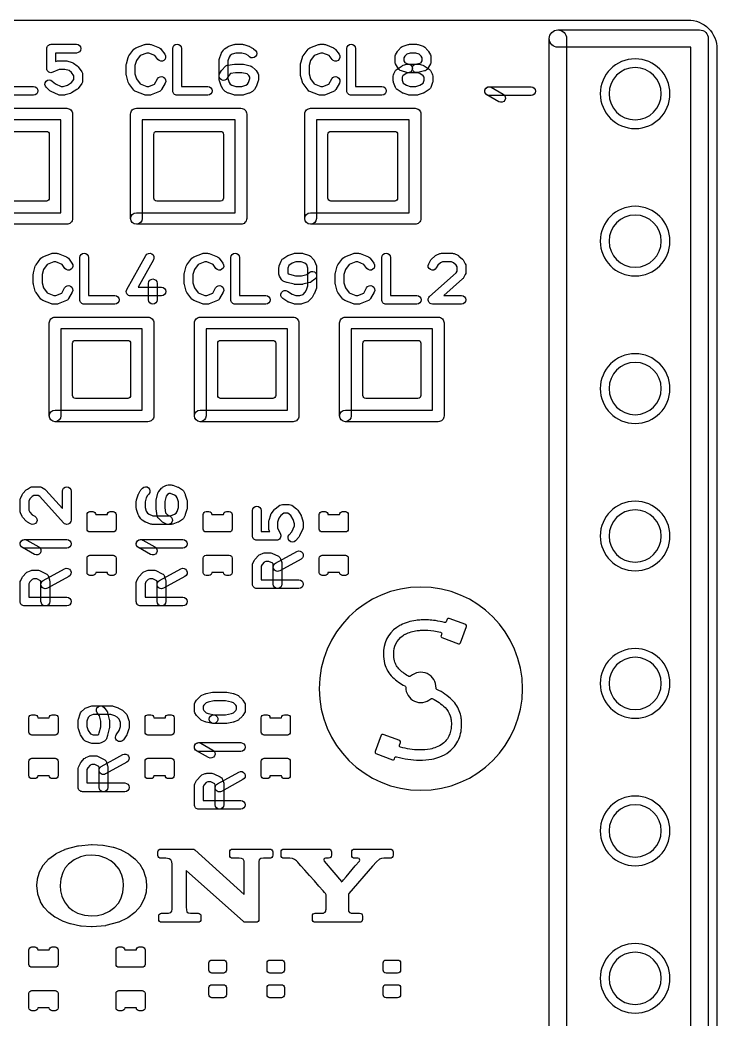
# Model space of a CAD drawing. Extents: x 0 to 20.6, y 0 to 33.
# Drawn here: x 8.6 to 20.6, y 15.79 to 33.02 of the extents above; entities that cross this region are included whole.
import ezdxf

# ---------------------------------------------------------------- set-up
doc = ezdxf.new("R2010")
doc.units = 0
for name, color, linetype in [('HOLE_1_4', 7, 'CONTINUOUS'), ('NC_Resist-A', 221, 'CONTINUOUS'), ('NC_Symbol-A', 140, 'CONTINUOUS'), ('OUTLINE', 7, 'CONTINUOUS')]:
    doc.layers.add(name, color=color, linetype=linetype)

msp = doc.modelspace()

# ---------------------------------------------------------------- linework, layer by layer
at = {"layer": 'HOLE_1_4'}
for points in [[(19.64, 31.75, 1), (18.74, 31.75, 1), (19.64, 31.75)], [(19.64, 29.21, 1), (18.74, 29.21, 1), (19.64, 29.21)], [(19.64, 26.67, 1), (18.74, 26.67, 1), (19.64, 26.67)], [(19.64, 24.13, 1), (18.74, 24.13, 1), (19.64, 24.13)], [(19.64, 21.59, 1), (18.74, 21.59, 1), (19.64, 21.59)], [(19.64, 19.05, 1), (18.74, 19.05, 1), (19.64, 19.05)], [(19.64, 16.51, 1), (18.74, 16.51, 1), (19.64, 16.51)]]:
    msp.add_lwpolyline(points, format="xyb", close=True, dxfattribs=at)
at = {"layer": 'NC_Resist-A'}
for points in [[(19.79, 31.75, 1), (18.59, 31.75, 1), (19.79, 31.75)], [(7.9, 31.05, -0.414214), (7.95, 31.1), (9.05, 31.1, -0.414214), (9.1, 31.05), (9.1, 29.95, -0.414214), (9.05, 29.9), (7.95, 29.9, -0.414214), (7.9, 29.95)], [(10.9, 31.05, -0.414214), (10.95, 31.1), (12.05, 31.1, -0.414214), (12.1, 31.05), (12.1, 29.95, -0.414214), (12.05, 29.9), (10.95, 29.9, -0.414214), (10.9, 29.95)], [(13.9, 31.05, -0.414214), (13.95, 31.1), (15.05, 31.1, -0.414214), (15.1, 31.05), (15.1, 29.95, -0.414214), (15.05, 29.9), (13.95, 29.9, -0.414214), (13.9, 29.95)], [(19.79, 29.21, 1), (18.59, 29.21, 1), (19.79, 29.21)], [(9.5, 27.45, -0.414214), (9.55, 27.5), (10.45, 27.5, -0.414214), (10.5, 27.45), (10.5, 26.55, -0.414214), (10.45, 26.5), (9.55, 26.5, -0.414214), (9.5, 26.55)], [(12, 27.45, -0.414214), (12.05, 27.5), (12.95, 27.5, -0.414214), (13, 27.45), (13, 26.55, -0.414214), (12.95, 26.5), (12.05, 26.5, -0.414214), (12, 26.55)], [(14.5, 27.45, -0.414214), (14.55, 27.5), (15.45, 27.5, -0.414214), (15.5, 27.45), (15.5, 26.55, -0.414214), (15.45, 26.5), (14.55, 26.5, -0.414214), (14.5, 26.55)], [(19.79, 26.67, 1), (18.59, 26.67, 1), (19.79, 26.67)], [(19.79, 24.13, 1), (18.59, 24.13, 1), (19.79, 24.13)], [(9.8, 24.2, -0.414214), (9.75, 24.25), (9.75, 24.5, -0.414214), (9.8, 24.55), (9.85, 24.55, -0.414214), (9.9, 24.5), (9.9, 24.5), (10.1, 24.5), (10.1, 24.5, -0.414214), (10.15, 24.55), (10.2, 24.55, -0.414214), (10.25, 24.5), (10.25, 24.25, -0.414214), (10.2, 24.2)], [(11.8, 24.2, -0.414214), (11.75, 24.25), (11.75, 24.5, -0.414214), (11.8, 24.55), (11.85, 24.55, -0.414214), (11.9, 24.5), (11.9, 24.5), (12.1, 24.5), (12.1, 24.5, -0.414214), (12.15, 24.55), (12.2, 24.55, -0.414214), (12.25, 24.5), (12.25, 24.25, -0.414214), (12.2, 24.2)], [(13.8, 24.2, -0.414214), (13.75, 24.25), (13.75, 24.5, -0.414214), (13.8, 24.55), (13.85, 24.55, -0.414214), (13.9, 24.5), (13.9, 24.5), (14.1, 24.5), (14.1, 24.5, -0.414214), (14.15, 24.55), (14.2, 24.55, -0.414214), (14.25, 24.5), (14.25, 24.25, -0.414214), (14.2, 24.2)], [(10.2, 23.8, -0.414214), (10.25, 23.75), (10.25, 23.5, -0.414214), (10.2, 23.45), (10.15, 23.45, -0.414214), (10.1, 23.5), (10.1, 23.5), (9.9, 23.5), (9.9, 23.5, -0.414214), (9.85, 23.45), (9.8, 23.45, -0.414214), (9.75, 23.5), (9.75, 23.75, -0.414214), (9.8, 23.8)], [(12.2, 23.8, -0.414214), (12.25, 23.75), (12.25, 23.5, -0.414214), (12.2, 23.45), (12.15, 23.45, -0.414214), (12.1, 23.5), (12.1, 23.5), (11.9, 23.5), (11.9, 23.5, -0.414214), (11.85, 23.45), (11.8, 23.45, -0.414214), (11.75, 23.5), (11.75, 23.75, -0.414214), (11.8, 23.8)], [(14.2, 23.8, -0.414214), (14.25, 23.75), (14.25, 23.5, -0.414214), (14.2, 23.45), (14.15, 23.45, -0.414214), (14.1, 23.5), (14.1, 23.5), (13.9, 23.5), (13.9, 23.5, -0.414214), (13.85, 23.45), (13.8, 23.45, -0.414214), (13.75, 23.5), (13.75, 23.75, -0.414214), (13.8, 23.8)], [(19.79, 21.59, 1), (18.59, 21.59, 1), (19.79, 21.59)], [(8.8, 20.7, -0.414214), (8.75, 20.75), (8.75, 21, -0.414214), (8.8, 21.05), (8.85, 21.05, -0.414214), (8.9, 21), (8.9, 21), (9.1, 21), (9.1, 21, -0.414214), (9.15, 21.05), (9.2, 21.05, -0.414214), (9.25, 21), (9.25, 20.75, -0.414214), (9.2, 20.7)], [(10.8, 20.7, -0.414214), (10.75, 20.75), (10.75, 21, -0.414214), (10.8, 21.05), (10.85, 21.05, -0.414214), (10.9, 21), (10.9, 21), (11.1, 21), (11.1, 21, -0.414214), (11.15, 21.05), (11.2, 21.05, -0.414214), (11.25, 21), (11.25, 20.75, -0.414214), (11.2, 20.7)], [(12.8, 20.7, -0.414214), (12.75, 20.75), (12.75, 21, -0.414214), (12.8, 21.05), (12.85, 21.05, -0.414214), (12.9, 21), (12.9, 21), (13.1, 21), (13.1, 21, -0.414214), (13.15, 21.05), (13.2, 21.05, -0.414214), (13.25, 21), (13.25, 20.75, -0.414214), (13.2, 20.7)], [(9.2, 20.3, -0.414214), (9.25, 20.25), (9.25, 20, -0.414214), (9.2, 19.95), (9.15, 19.95, -0.414214), (9.1, 20), (9.1, 20), (8.9, 20), (8.9, 20, -0.414214), (8.85, 19.95), (8.8, 19.95, -0.414214), (8.75, 20), (8.75, 20.25, -0.414214), (8.8, 20.3)], [(11.2, 20.3, -0.414214), (11.25, 20.25), (11.25, 20, -0.414214), (11.2, 19.95), (11.15, 19.95, -0.414214), (11.1, 20), (11.1, 20), (10.9, 20), (10.9, 20, -0.414214), (10.85, 19.95), (10.8, 19.95, -0.414214), (10.75, 20), (10.75, 20.25, -0.414214), (10.8, 20.3)], [(13.2, 20.3, -0.414214), (13.25, 20.25), (13.25, 20, -0.414214), (13.2, 19.95), (13.15, 19.95, -0.414214), (13.1, 20), (13.1, 20), (12.9, 20), (12.9, 20, -0.414214), (12.85, 19.95), (12.8, 19.95, -0.414214), (12.75, 20), (12.75, 20.25, -0.414214), (12.8, 20.3)], [(19.79, 19.05, 1), (18.59, 19.05, 1), (19.79, 19.05)], [(19.79, 16.51, 1), (18.59, 16.51, 1), (19.79, 16.51)], [(8.8, 16.7, -0.414214), (8.75, 16.75), (8.75, 17, -0.414214), (8.8, 17.05), (8.85, 17.05, -0.414214), (8.9, 17), (8.9, 17), (9.1, 17), (9.1, 17, -0.414214), (9.15, 17.05), (9.2, 17.05, -0.414214), (9.25, 17), (9.25, 16.75, -0.414214), (9.2, 16.7)], [(10.3, 16.7, -0.414214), (10.25, 16.75), (10.25, 17, -0.414214), (10.3, 17.05), (10.35, 17.05, -0.414214), (10.4, 17), (10.4, 17), (10.6, 17), (10.6, 17, -0.414214), (10.65, 17.05), (10.7, 17.05, -0.414214), (10.75, 17), (10.75, 16.75, -0.414214), (10.7, 16.7)], [(12.1, 16.825, -0.414214), (12.15, 16.775), (12.15, 16.65, -0.414214), (12.1, 16.6), (11.9, 16.6, -0.414214), (11.85, 16.65), (11.85, 16.775, -0.414214), (11.9, 16.825)], [(13.1, 16.825, -0.414214), (13.15, 16.775), (13.15, 16.65, -0.414214), (13.1, 16.6), (12.9, 16.6, -0.414214), (12.85, 16.65), (12.85, 16.775, -0.414214), (12.9, 16.825)], [(15.1, 16.825, -0.414214), (15.15, 16.775), (15.15, 16.65, -0.414214), (15.1, 16.6), (14.9, 16.6, -0.414214), (14.85, 16.65), (14.85, 16.775, -0.414214), (14.9, 16.825)], [(11.9, 16.175, -0.414214), (11.85, 16.225), (11.85, 16.35, -0.414214), (11.9, 16.4), (12.1, 16.4, -0.414214), (12.15, 16.35), (12.15, 16.225, -0.414214), (12.1, 16.175)], [(12.9, 16.175, -0.414214), (12.85, 16.225), (12.85, 16.35, -0.414214), (12.9, 16.4), (13.1, 16.4, -0.414214), (13.15, 16.35), (13.15, 16.225, -0.414214), (13.1, 16.175)], [(14.9, 16.175, -0.414214), (14.85, 16.225), (14.85, 16.35, -0.414214), (14.9, 16.4), (15.1, 16.4, -0.414214), (15.15, 16.35), (15.15, 16.225, -0.414214), (15.1, 16.175)], [(9.2, 16.3, -0.414214), (9.25, 16.25), (9.25, 16, -0.414214), (9.2, 15.95), (9.15, 15.95, -0.414214), (9.1, 16), (9.1, 16), (8.9, 16), (8.9, 16, -0.414214), (8.85, 15.95), (8.8, 15.95, -0.414214), (8.75, 16), (8.75, 16.25, -0.414214), (8.8, 16.3)], [(10.7, 16.3, -0.414214), (10.75, 16.25), (10.75, 16, -0.414214), (10.7, 15.95), (10.65, 15.95, -0.414214), (10.6, 16), (10.6, 16), (10.4, 16), (10.4, 16, -0.414214), (10.35, 15.95), (10.3, 15.95, -0.414214), (10.25, 16), (10.25, 16.25, -0.414214), (10.3, 16.3)]]:
    msp.add_lwpolyline(points, format="xyb", close=True, dxfattribs=at)
at = {"layer": 'NC_Symbol-A'}
for points in [[(17.71, 32.7, -1), (18.01, 32.7), (18.01, 0.45), (20.15, 0.45), (20.15, 32.55), (17.86, 32.55, -1), (17.86, 32.85), (20.3, 32.85, -0.414214), (20.45, 32.7), (20.45, 0.3, -0.414214), (20.3, 0.15), (17.86, 0.15, -0.414214), (17.71, 0.3)], [(8.225, 32.52642, -1), (8.375, 32.52642), (8.375, 31.875), (8.82987, 31.875, -1), (8.82987, 31.725), (8.3, 31.725, -0.414214), (8.225, 31.8)], [(9.56753, 32.60142, -1), (9.56753, 32.45142), (9.20617, 32.45142), (9.20617, 32.30322), (9.22483, 32.31169, -0.106969), (9.25584, 32.3184), (9.38052, 32.3184, -0.073621), (9.40225, 32.31518), (9.49576, 32.28687, -0.088707), (9.51929, 32.27489), (9.58162, 32.22772, -0.072506), (9.59681, 32.21231), (9.65915, 32.12741, -0.159683), (9.6737, 32.08302), (9.6737, 31.96981, -0.159683), (9.65915, 31.92542), (9.59681, 31.84052, -0.098579), (9.5752, 31.82075), (9.4817, 31.76414, -0.06271), (9.46458, 31.75652), (9.37107, 31.72822, -0.073588), (9.34935, 31.725), (9.28701, 31.725, -0.106935), (9.25601, 31.73171), (9.13134, 31.78831, -0.077945), (9.11192, 31.80108), (9.04958, 31.85769, -1), (9.15042, 31.96873), (9.20405, 31.92003), (9.30324, 31.875), (9.33825, 31.875), (9.4121, 31.89735), (9.48474, 31.94133), (9.5237, 31.99439), (9.5237, 32.05844), (9.48238, 32.11472), (9.43946, 32.14719), (9.36942, 32.1684), (9.27207, 32.1684), (9.16218, 32.1185, -0.545351), (9.05617, 32.18679), (9.05617, 32.52642, -0.414214), (9.13117, 32.60142)], [(11.09032, 32.4293, -1), (10.96942, 32.34052), (10.91969, 32.40824), (10.81271, 32.45142), (10.77879, 32.45142), (10.66372, 32.40742), (10.59966, 32.32281), (10.575, 32.23326), (10.575, 32.09316), (10.59966, 32.0036), (10.66372, 31.91899), (10.77879, 31.875), (10.81271, 31.875), (10.91471, 31.91616), (10.96417, 32.00599, -1), (11.09557, 31.93363), (11.03323, 31.82042, -0.172647), (10.9956, 31.78705), (10.85534, 31.73045, -0.096196), (10.82727, 31.725), (10.76494, 31.725, -0.091533), (10.73816, 31.72994), (10.5901, 31.78654, -0.140344), (10.55708, 31.81133), (10.47137, 31.92454, -0.095112), (10.45886, 31.9499), (10.42769, 32.06311, -0.067273), (10.425, 32.08302), (10.425, 32.2434, -0.067273), (10.42769, 32.26331), (10.45886, 32.37651, -0.095112), (10.47137, 32.40187), (10.55708, 32.51508, -0.140323), (10.5901, 32.53986), (10.73816, 32.59647, -0.091539), (10.76494, 32.60142), (10.82727, 32.60142, -0.096196), (10.85534, 32.59597), (10.9956, 32.53936, -0.13934), (11.02798, 32.5142)], [(11.225, 32.52642, -1), (11.375, 32.52642), (11.375, 31.875), (11.82987, 31.875, -1), (11.82987, 31.725), (11.3, 31.725, -0.414214), (11.225, 31.8)], [(12.64911, 32.49704, -1), (12.54829, 32.38598), (12.52433, 32.40773), (12.48377, 32.42877), (12.41521, 32.45142), (12.31466, 32.45142), (12.25066, 32.43028), (12.21692, 32.40694), (12.19856, 32.37916), (12.175, 32.31497), (12.175, 32.01144), (12.19961, 31.9444), (12.21707, 31.9127), (12.24609, 31.89764), (12.31466, 31.875), (12.41521, 31.875), (12.48378, 31.89764), (12.5128, 31.9127), (12.53026, 31.9444), (12.55487, 32.01144), (12.55487, 32.03543), (12.53948, 32.06338), (12.50885, 32.08987), (12.41832, 32.11179), (12.30861, 32.11179), (12.22236, 32.09787), (12.19207, 32.06644), (12.1657, 32.01854, -1), (12.0343, 32.0909), (12.06547, 32.1475, -0.065961), (12.07716, 32.16336), (12.1317, 32.21996, -0.162393), (12.17376, 32.24196), (12.29065, 32.26083, -0.040026), (12.3026, 32.26179), (12.42727, 32.26179, -0.059462), (12.44492, 32.25968), (12.56181, 32.23138, -0.119424), (12.59322, 32.21522), (12.64776, 32.16805, -0.088836), (12.6644, 32.1475), (12.69557, 32.0909, -0.126514), (12.70487, 32.05472), (12.70487, 31.99811, -0.088201), (12.70027, 31.97226), (12.6691, 31.88736, -0.037854), (12.6644, 31.87704), (12.63323, 31.82043, -0.148301), (12.60207, 31.79003), (12.54753, 31.76173, -0.039964), (12.5365, 31.75708), (12.45078, 31.72878, -0.07988), (12.42727, 31.725), (12.3026, 31.725, -0.07988), (12.27909, 31.72878), (12.19337, 31.75708, -0.039964), (12.18234, 31.76173), (12.1278, 31.79003, -0.148301), (12.09664, 31.82043), (12.06547, 31.87704, -0.037854), (12.06077, 31.88736), (12.0296, 31.97226, -0.088201), (12.025, 31.99811), (12.025, 32.3283, -0.088195), (12.02959, 32.35415), (12.06076, 32.43906, -0.058095), (12.0686, 32.45456), (12.09977, 32.50173, -0.095697), (12.11967, 32.52206), (12.17421, 32.55979, -0.071682), (12.19336, 32.56933), (12.27908, 32.59764, -0.079913), (12.3026, 32.60142), (12.42727, 32.60142, -0.079913), (12.45079, 32.59764), (12.53651, 32.56933, -0.039933), (12.54753, 32.56468), (12.60207, 32.53638, -0.064711), (12.61794, 32.52534)], [(14.09032, 32.4293, -1), (13.96942, 32.34052), (13.91969, 32.40824), (13.81271, 32.45142), (13.77879, 32.45142), (13.66372, 32.40742), (13.59966, 32.32281), (13.575, 32.23326), (13.575, 32.09316), (13.59966, 32.0036), (13.66372, 31.91899), (13.77879, 31.875), (13.81271, 31.875), (13.91471, 31.91616), (13.96417, 32.00599, -1), (14.09557, 31.93363), (14.03323, 31.82042, -0.172647), (13.9956, 31.78705), (13.85534, 31.73045, -0.096196), (13.82727, 31.725), (13.76494, 31.725, -0.091533), (13.73816, 31.72994), (13.5901, 31.78654, -0.140344), (13.55708, 31.81133), (13.47137, 31.92454, -0.095112), (13.45886, 31.9499), (13.42769, 32.06311, -0.067273), (13.425, 32.08302), (13.425, 32.2434, -0.067273), (13.42769, 32.26331), (13.45886, 32.37651, -0.095112), (13.47137, 32.40187), (13.55708, 32.51508, -0.140323), (13.5901, 32.53986), (13.73816, 32.59647, -0.091539), (13.76494, 32.60142), (13.82727, 32.60142, -0.096196), (13.85534, 32.59597), (13.9956, 32.53936, -0.13934), (14.02798, 32.5142)], [(14.225, 32.52642, -1), (14.375, 32.52642), (14.375, 31.875), (14.82987, 31.875, -1), (14.82987, 31.725), (14.3, 31.725, -0.414214), (14.225, 31.8)], [(15.44492, 32.1139, -1), (15.40962, 32.25968), (15.50223, 32.2821), (15.50522, 32.28573), (15.5237, 32.31929), (15.5237, 32.36562), (15.50663, 32.39663), (15.47186, 32.43271), (15.41521, 32.45142), (15.31466, 32.45142), (15.25801, 32.43271), (15.22324, 32.39663), (15.20617, 32.36562), (15.20617, 32.31929), (15.22465, 32.28573), (15.22912, 32.28031), (15.29032, 32.26179), (15.45065, 32.26179, -0.073621), (15.47238, 32.25857), (15.53472, 32.2397, -0.072538), (15.55432, 32.23051), (15.64003, 32.17391, -0.121556), (15.6644, 32.1475), (15.69557, 32.0909, -0.126514), (15.70487, 32.05472), (15.70487, 31.96981, -0.088201), (15.70027, 31.94396), (15.6691, 31.85906, -0.160144), (15.64003, 31.82233), (15.55432, 31.76572, -0.066304), (15.5365, 31.75708), (15.45078, 31.72878, -0.07988), (15.42727, 31.725), (15.3026, 31.725, -0.07988), (15.27909, 31.72878), (15.19337, 31.75708, -0.066304), (15.17555, 31.76572), (15.08984, 31.82233, -0.160144), (15.06077, 31.85906), (15.0296, 31.94396, -0.088201), (15.025, 31.96981), (15.025, 32.05472, -0.126514), (15.0343, 32.0909), (15.06547, 32.1475, -0.121556), (15.08984, 32.17391), (15.17555, 32.23051, -0.072538), (15.19515, 32.2397), (15.25749, 32.25857, -1), (15.30095, 32.11501), (15.24908, 32.09931), (15.18794, 32.05893), (15.175, 32.03543), (15.175, 31.98314), (15.19308, 31.9339), (15.24988, 31.89639), (15.31466, 31.875), (15.41521, 31.875), (15.47999, 31.89639), (15.53679, 31.9339), (15.55487, 31.98314), (15.55487, 32.03543), (15.54193, 32.05893), (15.48079, 32.09931), (15.43955, 32.11179), (15.27922, 32.11179, -0.073588), (15.2575, 32.11501), (15.16399, 32.14331, -0.147768), (15.12787, 32.16734), (15.1045, 32.19565, -0.046726), (15.09664, 32.20722), (15.06547, 32.26382, -0.126514), (15.05617, 32.3), (15.05617, 32.38491, -0.126514), (15.06547, 32.42109), (15.09664, 32.47769, -0.065961), (15.10833, 32.49355), (15.16287, 32.55015, -0.121853), (15.19336, 32.56933), (15.27908, 32.59764, -0.079913), (15.3026, 32.60142), (15.42727, 32.60142, -0.079913), (15.45079, 32.59764), (15.53651, 32.56933, -0.121853), (15.567, 32.55015), (15.62154, 32.49355, -0.065961), (15.63323, 32.47769), (15.6644, 32.42109, -0.126514), (15.6737, 32.38491), (15.6737, 32.3, -0.126514), (15.6644, 32.26382), (15.63323, 32.20722, -0.046726), (15.62537, 32.19565), (15.602, 32.16734, -0.162173), (15.56181, 32.1422)], [(16.91793, 31.74327, -1), (16.84433, 31.61257), (16.63678, 31.72946, -1), (16.71038, 31.86016)], [(16.67358, 31.71981, -1), (16.67358, 31.86981), (17.4, 31.86981, -1), (17.4, 31.71981)], [(7.6, 29.5, -1), (7.6, 29.7), (9.3, 29.7), (9.3, 31.3), (7.7, 31.3), (7.7, 29.6, -1), (7.5, 29.6), (7.5, 31.4, -0.414214), (7.6, 31.5), (9.4, 31.5, -0.414214), (9.5, 31.4), (9.5, 29.6, -0.414214), (9.4, 29.5)], [(10.6, 29.5, -1), (10.6, 29.7), (12.3, 29.7), (12.3, 31.3), (10.7, 31.3), (10.7, 29.6, -1), (10.5, 29.6), (10.5, 31.4, -0.414214), (10.6, 31.5), (12.4, 31.5, -0.414214), (12.5, 31.4), (12.5, 29.6, -0.414214), (12.4, 29.5)], [(13.6, 29.5, -1), (13.6, 29.7), (15.3, 29.7), (15.3, 31.3), (13.7, 31.3), (13.7, 29.6, -1), (13.5, 29.6), (13.5, 31.4, -0.414214), (13.6, 31.5), (15.4, 31.5, -0.414214), (15.5, 31.4), (15.5, 29.6, -0.414214), (15.4, 29.5)], [(9.49032, 28.8293, -1), (9.36942, 28.74052), (9.31969, 28.80824), (9.21271, 28.85142), (9.17879, 28.85142), (9.06372, 28.80742), (8.99966, 28.72281), (8.975, 28.63326), (8.975, 28.49316), (8.99966, 28.4036), (9.06372, 28.31899), (9.17879, 28.275), (9.21271, 28.275), (9.31471, 28.31616), (9.36417, 28.40599, -1), (9.49557, 28.33363), (9.43323, 28.22042, -0.172647), (9.3956, 28.18705), (9.25534, 28.13045, -0.096196), (9.22727, 28.125), (9.16494, 28.125, -0.091533), (9.13816, 28.12994), (8.9901, 28.18654, -0.140344), (8.95708, 28.21133), (8.87137, 28.32454, -0.095112), (8.85886, 28.3499), (8.82769, 28.46311, -0.067273), (8.825, 28.48302), (8.825, 28.6434, -0.067273), (8.82769, 28.66331), (8.85886, 28.77651, -0.095112), (8.87137, 28.80187), (8.95708, 28.91508, -0.140323), (8.9901, 28.93986), (9.13816, 28.99647, -0.091539), (9.16494, 29.00142), (9.22727, 29.00142, -0.096196), (9.25534, 28.99597), (9.3956, 28.93936, -0.13934), (9.42798, 28.9142)], [(9.625, 28.92642, -1), (9.775, 28.92642), (9.775, 28.275), (10.22987, 28.275, -1), (10.22987, 28.125), (9.7, 28.125, -0.414214), (9.625, 28.2)], [(10.76182, 28.96304, -1), (10.89272, 28.8898), (10.62791, 28.41651), (11.02987, 28.41651, -1), (11.02987, 28.26651), (10.5, 28.26651, -0.572851), (10.43455, 28.37813)], [(12.09032, 28.8293, -1), (11.96942, 28.74052), (11.91969, 28.80824), (11.81271, 28.85142), (11.77879, 28.85142), (11.66372, 28.80742), (11.59966, 28.72281), (11.575, 28.63326), (11.575, 28.49316), (11.59966, 28.4036), (11.66372, 28.31899), (11.77879, 28.275), (11.81271, 28.275), (11.91471, 28.31616), (11.96417, 28.40599, -1), (12.09557, 28.33363), (12.03323, 28.22042, -0.172647), (11.9956, 28.18705), (11.85534, 28.13045, -0.096196), (11.82727, 28.125), (11.76494, 28.125, -0.091533), (11.73816, 28.12994), (11.5901, 28.18654, -0.140344), (11.55708, 28.21133), (11.47137, 28.32454, -0.095112), (11.45886, 28.3499), (11.42769, 28.46311, -0.067273), (11.425, 28.48302), (11.425, 28.6434, -0.067273), (11.42769, 28.66331), (11.45886, 28.77651, -0.095112), (11.47137, 28.80187), (11.55708, 28.91508, -0.140323), (11.5901, 28.93986), (11.73816, 28.99647, -0.091539), (11.76494, 29.00142), (11.82727, 29.00142, -0.096196), (11.85534, 28.99597), (11.9956, 28.93936, -0.13934), (12.02798, 28.9142)], [(12.225, 28.92642, -1), (12.375, 28.92642), (12.375, 28.275), (12.82987, 28.275, -1), (12.82987, 28.125), (12.3, 28.125, -0.414214), (12.225, 28.2)], [(13.58462, 28.6749, -1), (13.67512, 28.55528), (13.61278, 28.50811, -0.102886), (13.58518, 28.49503), (13.4683, 28.46673, -0.059462), (13.45065, 28.46462), (13.33377, 28.46462, -0.059462), (13.31612, 28.46673), (13.19923, 28.49503, -0.023874), (13.19236, 28.49704), (13.13782, 28.51591, -0.185715), (13.09664, 28.55062), (13.06547, 28.60723, -0.12648), (13.05617, 28.6434), (13.05617, 28.7566, -0.088195), (13.06076, 28.78245), (13.09193, 28.86736, -0.160194), (13.12101, 28.9041), (13.20672, 28.9607, -0.066259), (13.22453, 28.96933), (13.31025, 28.99764, -0.079913), (13.33377, 29.00142), (13.45065, 29.00142, -0.073621), (13.47238, 28.9982), (13.56589, 28.96989, -0.128197), (13.59817, 28.95015), (13.65271, 28.89355, -0.10412), (13.66911, 28.86736), (13.70028, 28.78245, -0.088195), (13.70487, 28.7566), (13.70487, 28.42642, -0.088195), (13.70028, 28.40057), (13.66911, 28.31566, -0.037898), (13.6644, 28.30533), (13.63323, 28.24873, -0.065961), (13.62154, 28.23287), (13.567, 28.17626, -0.121882), (13.5365, 28.15708), (13.45078, 28.12878, -0.07988), (13.42727, 28.125), (13.33377, 28.125, -0.07988), (13.31026, 28.12878), (13.22454, 28.15708, -0.066304), (13.20672, 28.16572), (13.12101, 28.22233, -1), (13.20367, 28.34749), (13.28105, 28.29639), (13.34583, 28.275), (13.41521, 28.275), (13.47185, 28.2937), (13.50663, 28.32979), (13.53026, 28.3727), (13.55487, 28.43975), (13.55487, 28.74327), (13.53374, 28.80084), (13.50372, 28.83199), (13.43955, 28.85142), (13.34583, 28.85142), (13.28105, 28.83002), (13.22425, 28.79251), (13.20617, 28.74327), (13.20617, 28.66268), (13.21413, 28.64824), (13.23801, 28.63997), (13.34272, 28.61462), (13.4417, 28.61462), (13.53472, 28.63714)], [(14.69032, 28.8293, -1), (14.56942, 28.74052), (14.51969, 28.80824), (14.41271, 28.85142), (14.37879, 28.85142), (14.26372, 28.80742), (14.19966, 28.72281), (14.175, 28.63326), (14.175, 28.49316), (14.19966, 28.4036), (14.26372, 28.31899), (14.37879, 28.275), (14.41271, 28.275), (14.51471, 28.31616), (14.56417, 28.40599, -1), (14.69557, 28.33363), (14.63323, 28.22042, -0.172647), (14.5956, 28.18705), (14.45534, 28.13045, -0.096196), (14.42727, 28.125), (14.36494, 28.125, -0.091533), (14.33816, 28.12994), (14.1901, 28.18654, -0.140344), (14.15708, 28.21133), (14.07137, 28.32454, -0.095112), (14.05886, 28.3499), (14.02769, 28.46311, -0.067273), (14.025, 28.48302), (14.025, 28.6434, -0.067273), (14.02769, 28.66331), (14.05886, 28.77651, -0.095112), (14.07137, 28.80187), (14.15708, 28.91508, -0.140323), (14.1901, 28.93986), (14.33816, 28.99647, -0.091539), (14.36494, 29.00142), (14.42727, 29.00142, -0.096196), (14.45534, 28.99597), (14.5956, 28.93936, -0.13934), (14.62798, 28.9142)], [(14.825, 28.92642, -1), (14.975, 28.92642), (14.975, 28.275), (15.42987, 28.275, -1), (15.42987, 28.125), (14.9, 28.125, -0.414214), (14.825, 28.2)], [(15.7657, 28.74873, -1), (15.6343, 28.82109), (15.66547, 28.87769, -0.082769), (15.68076, 28.89704), (15.7431, 28.95364, -0.077842), (15.76249, 28.9664), (15.82482, 28.99471, -0.107003), (15.85584, 29.00142), (16.04286, 29.00142, -0.107003), (16.07388, 28.99471), (16.13621, 28.9664, -0.077842), (16.1556, 28.95364), (16.21794, 28.89704, -0.082769), (16.23323, 28.87769), (16.2644, 28.82109, -0.126514), (16.2737, 28.78491), (16.2737, 28.6717, -0.12648), (16.2644, 28.63553), (16.23323, 28.57892, -0.085602), (16.21732, 28.559), (15.89744, 28.275), (16.1987, 28.275, -1), (16.1987, 28.125), (15.7, 28.125, -0.689898), (15.65021, 28.25609), (16.10807, 28.66259), (16.1237, 28.69098), (16.1237, 28.76562), (16.10786, 28.79438), (16.06348, 28.83468), (16.02663, 28.85142), (15.87207, 28.85142), (15.83522, 28.83468), (15.79084, 28.79438)], [(10.80682, 28.48302, -1), (10.95682, 28.48302), (10.95682, 28.2, -1), (10.80682, 28.2)], [(9.2, 26.1, -1), (9.2, 26.3), (10.7, 26.3), (10.7, 27.7), (9.3, 27.7), (9.3, 26.2, -1), (9.1, 26.2), (9.1, 27.8, -0.414214), (9.2, 27.9), (10.8, 27.9, -0.414214), (10.9, 27.8), (10.9, 26.2, -0.414214), (10.8, 26.1)], [(11.7, 26.1, -1), (11.7, 26.3), (13.2, 26.3), (13.2, 27.7), (11.8, 27.7), (11.8, 26.2, -1), (11.6, 26.2), (11.6, 27.8, -0.414214), (11.7, 27.9), (13.3, 27.9, -0.414214), (13.4, 27.8), (13.4, 26.2, -0.414214), (13.3, 26.1)], [(14.2, 26.1, -1), (14.2, 26.3), (15.7, 26.3), (15.7, 27.7), (14.3, 27.7), (14.3, 26.2, -1), (14.1, 26.2), (14.1, 27.8, -0.414214), (14.2, 27.9), (15.8, 27.9, -0.414214), (15.9, 27.8), (15.9, 26.2, -0.414214), (15.8, 26.1)], [(10.70296, 24.95431, -1), (10.81402, 24.85349), (10.79227, 24.82954), (10.77123, 24.78896), (10.74858, 24.7204), (10.74858, 24.61986), (10.76972, 24.55586), (10.79306, 24.52211), (10.82084, 24.50375), (10.88503, 24.48019), (11.18856, 24.48019), (11.2556, 24.5048), (11.2873, 24.52226), (11.30236, 24.55129), (11.325, 24.61985), (11.325, 24.72041), (11.30236, 24.78897), (11.2873, 24.818), (11.2556, 24.83545), (11.18856, 24.86006), (11.16456, 24.86006), (11.13662, 24.84468), (11.11013, 24.81404), (11.08821, 24.72352), (11.08821, 24.61381), (11.10213, 24.52756), (11.13357, 24.49726), (11.18146, 24.47089, -1), (11.1091, 24.33949), (11.0525, 24.37066, -0.066009), (11.03663, 24.38236), (10.98003, 24.43691, -0.162345), (10.95804, 24.47896), (10.93917, 24.59584, -0.040026), (10.93821, 24.60779), (10.93821, 24.73247, -0.059462), (10.94032, 24.75012), (10.96862, 24.867, -0.119424), (10.98478, 24.89841), (11.03195, 24.95296, -0.088863), (11.05251, 24.9696), (11.10911, 25.00076, -0.12648), (11.14528, 25.01006), (11.20189, 25.01006, -0.088162), (11.22773, 25.00547), (11.31263, 24.97431, -0.037898), (11.32296, 24.9696), (11.37957, 24.93843, -0.148301), (11.40997, 24.90727), (11.43827, 24.85272, -0.039933), (11.44292, 24.8417), (11.47122, 24.75599, -0.079913), (11.475, 24.73247), (11.475, 24.60779, -0.079913), (11.47122, 24.58427), (11.44292, 24.49856, -0.039933), (11.43827, 24.48754), (11.40997, 24.43299, -0.148301), (11.37957, 24.40183), (11.32296, 24.37066, -0.037854), (11.31264, 24.36596), (11.22774, 24.33479, -0.088201), (11.20189, 24.33019), (10.8717, 24.33019, -0.088195), (10.84585, 24.33478), (10.76094, 24.36595, -0.058095), (10.74544, 24.37379), (10.69827, 24.40496, -0.095721), (10.67794, 24.42487), (10.64021, 24.47942, -0.071652), (10.63067, 24.49856), (10.60236, 24.58427, -0.079913), (10.59858, 24.60779), (10.59858, 24.73247, -0.079913), (10.60236, 24.75599), (10.63067, 24.8417, -0.039933), (10.63532, 24.85272), (10.66362, 24.90727, -0.064711), (10.67466, 24.92314)], [(8.85127, 24.47089, -1), (8.77891, 24.33949), (8.72231, 24.37066, -0.082769), (8.70296, 24.38595), (8.64636, 24.44829, -0.07787), (8.6336, 24.46769), (8.60529, 24.53003, -0.106969), (8.59858, 24.56104), (8.59858, 24.74805, -0.106969), (8.60529, 24.77906), (8.6336, 24.8414, -0.07787), (8.64636, 24.8608), (8.70296, 24.92314, -0.082769), (8.72231, 24.93843), (8.77891, 24.9696, -0.126514), (8.81509, 24.9789), (8.9283, 24.9789, -0.12648), (8.96447, 24.9696), (9.02108, 24.93843, -0.085602), (9.041, 24.92252), (9.325, 24.60263), (9.325, 24.9039, -1), (9.475, 24.9039), (9.475, 24.40519, -0.689898), (9.34391, 24.3554), (8.93741, 24.81327), (8.90902, 24.8289), (8.83438, 24.8289), (8.80562, 24.81306), (8.76532, 24.76868), (8.74858, 24.73182), (8.74858, 24.57727), (8.76532, 24.54041), (8.80562, 24.49603)], [(12.59858, 24.56753, -1), (12.74858, 24.56753), (12.74858, 24.20617), (12.89678, 24.20617), (12.88831, 24.22483, -0.106969), (12.8816, 24.25584), (12.8816, 24.38052, -0.073621), (12.88482, 24.40225), (12.91313, 24.49576, -0.088707), (12.92511, 24.51929), (12.97228, 24.58162, -0.072506), (12.98769, 24.59681), (13.07259, 24.65915, -0.159683), (13.11698, 24.6737), (13.23019, 24.6737, -0.159683), (13.27458, 24.65915), (13.35948, 24.59681, -0.098579), (13.37925, 24.5752), (13.43586, 24.4817, -0.06271), (13.44348, 24.46458), (13.47178, 24.37107, -0.073588), (13.475, 24.34935), (13.475, 24.28701, -0.106935), (13.46829, 24.25601), (13.41169, 24.13134, -0.077945), (13.39892, 24.11192), (13.34231, 24.04958, -1), (13.23127, 24.15042), (13.27997, 24.20405), (13.325, 24.30324), (13.325, 24.33825), (13.30265, 24.4121), (13.25867, 24.48474), (13.20561, 24.5237), (13.14156, 24.5237), (13.08528, 24.48238), (13.05281, 24.43946), (13.0316, 24.36942), (13.0316, 24.27207), (13.0815, 24.16218, -0.545351), (13.01321, 24.05617), (12.67358, 24.05617, -0.414214), (12.59858, 24.13117)], [(8.91793, 23.94327, -1), (8.84433, 23.81257), (8.63678, 23.92946, -1), (8.71038, 24.06016)], [(8.67358, 23.91981, -1), (8.67358, 24.06981), (9.4, 24.06981, -1), (9.4, 23.91981)], [(10.91793, 23.94327, -1), (10.84433, 23.81257), (10.63678, 23.92946, -1), (10.71038, 24.06016)], [(10.67358, 23.91981, -1), (10.67358, 24.06981), (11.4, 24.06981, -1), (11.4, 23.91981)], [(13.4, 23.375, -1), (13.4, 23.225), (12.67358, 23.225, -0.414214), (12.59858, 23.3), (12.59858, 23.62727, -0.12026), (12.60701, 23.66182), (12.63532, 23.71637, -0.064683), (12.64636, 23.73223), (12.70296, 23.79457, -0.110983), (12.72987, 23.81348), (12.78647, 23.83685, -0.098199), (12.81509, 23.84253), (12.9, 23.84253, -0.112704), (12.93255, 23.8351), (13.04576, 23.78056, -0.209984), (13.08499, 23.73472), (13.10386, 23.67238, -0.073621), (13.10708, 23.65065), (13.10708, 23.3, -1), (12.95708, 23.3), (12.95708, 23.63955), (12.95097, 23.65972), (12.88288, 23.69253), (12.82996, 23.69253), (12.80269, 23.68127), (12.76397, 23.63862), (12.74858, 23.60897), (12.74858, 23.375)], [(13.06826, 23.5304, -1), (12.9959, 23.6618), (13.36382, 23.8644, -1), (13.43618, 23.733)], [(9.4, 23.075, -1), (9.4, 22.925), (8.67358, 22.925, -0.414214), (8.59858, 23), (8.59858, 23.32727, -0.12026), (8.60701, 23.36182), (8.63532, 23.41637, -0.064683), (8.64636, 23.43223), (8.70296, 23.49457, -0.110983), (8.72987, 23.51348), (8.78647, 23.53685, -0.098199), (8.81509, 23.54253), (8.9, 23.54253, -0.112704), (8.93255, 23.5351), (9.04576, 23.48056, -0.209984), (9.08499, 23.43472), (9.10386, 23.37238, -0.073621), (9.10708, 23.35065), (9.10708, 23, -1), (8.95708, 23), (8.95708, 23.33955), (8.95097, 23.35972), (8.88288, 23.39253), (8.82996, 23.39253), (8.80269, 23.38127), (8.76397, 23.33862), (8.74858, 23.30897), (8.74858, 23.075)], [(9.06826, 23.2304, -1), (8.9959, 23.3618), (9.36382, 23.5644, -1), (9.43618, 23.433)], [(11.4, 23.075, -1), (11.4, 22.925), (10.67358, 22.925, -0.414214), (10.59858, 23), (10.59858, 23.32727, -0.12026), (10.60701, 23.36182), (10.63532, 23.41637, -0.064683), (10.64636, 23.43223), (10.70296, 23.49457, -0.110983), (10.72987, 23.51348), (10.78647, 23.53685, -0.098199), (10.81509, 23.54253), (10.9, 23.54253, -0.112704), (10.93255, 23.5351), (11.04576, 23.48056, -0.209984), (11.08499, 23.43472), (11.10386, 23.37238, -0.073621), (11.10708, 23.35065), (11.10708, 23, -1), (10.95708, 23), (10.95708, 23.33955), (10.95097, 23.35972), (10.88288, 23.39253), (10.82996, 23.39253), (10.80269, 23.38127), (10.76397, 23.33862), (10.74858, 23.30897), (10.74858, 23.075)], [(11.06826, 23.2304, -1), (10.9959, 23.3618), (11.36382, 23.5644, -1), (11.43618, 23.433)], [(15.5, 19.74879, 1), (15.5, 23.25121, 1), (15.5, 19.74879)], [(15.47364, 20.26783, 0.003), (15.47394, 20.26783), (15.47394, 20.26783, -0.0035), (15.47429, 20.26783), (15.47429, 20.26783, 0.0026), (15.47455, 20.26783), (15.47455, 20.26783, 0.042781), (15.69037, 20.28611), (15.69037, 20.28611, -0.001315), (15.6905, 20.28613), (15.6905, 20.28613, 0.005277), (15.69102, 20.28622), (15.69102, 20.28622, 0.043835), (15.82572, 20.32398), (15.82572, 20.32398, 0.005885), (15.82627, 20.32419), (15.82627, 20.32419, -0.007094), (15.82693, 20.32445), (15.82693, 20.32445, 0.151735), (16.10316, 20.53764), (16.10316, 20.53764, 0.006544), (16.10353, 20.53818), (16.10353, 20.53818, 0.120723), (16.19627, 20.79546), (16.19627, 20.79546, 0.007231), (16.19634, 20.79618), (16.19634, 20.79618, -0.006528), (16.1964, 20.79683), (16.1964, 20.79683, 0.019966), (16.20221, 20.88988), (16.20221, 20.88988, -0.0016), (16.20221, 20.89004), (16.20221, 20.89004, 0.005501), (16.20222, 20.89059), (16.20222, 20.89059, -0.0018), (16.20222, 20.89077), (16.20222, 20.89077, 0.027291), (16.19993, 20.948), (16.19993, 20.948, -0.013732), (16.19984, 20.94937), (16.19984, 20.94937, 0.002102), (16.19983, 20.94958), (16.19983, 20.94958, 0.02755), (16.19604, 20.98496), (16.19604, 20.98496, -0.011117), (16.19588, 20.98606), (16.19588, 20.98606, 0.053372), (16.17287, 21.087), (16.17287, 21.087, -0.002657), (16.17278, 21.08725), (16.17278, 21.08725, 0.11712), (16.04047, 21.30145), (16.04047, 21.30145, -0.001628), (16.04036, 21.30157), (16.04036, 21.30157, 0.003748), (16.04009, 21.30183), (16.04009, 21.30183, 0.0836), (15.77489, 21.48692), (15.77489, 21.48692, -0.301896), (15.76063, 21.51063), (15.76063, 21.51063, 0.668946), (15.32361, 21.71455), (15.32361, 21.71455, -0.316393), (15.29509, 21.71084), (15.29509, 21.71084, -0.068524), (15.1361, 21.82444), (15.1361, 21.82444, -0.011952), (15.13525, 21.82528), (15.13525, 21.82528, 0.002192), (15.1351, 21.82544), (15.1351, 21.82544, -0.002687), (15.13491, 21.82563), (15.13491, 21.82563, 0.002827), (15.13471, 21.82583), (15.13471, 21.82583, -0.058597), (15.08199, 21.89255), (15.08199, 21.89255, -0.013088), (15.08133, 21.89368), (15.08133, 21.89368, -0.058023), (15.04645, 21.98013), (15.04645, 21.98013, 0.001044), (15.04642, 21.98023), (15.04642, 21.98023, -0.011087), (15.04613, 21.9813), (15.04613, 21.9813, -0.061598), (15.03295, 22.09253), (15.03295, 22.09253, 0.0013), (15.03295, 22.09266), (15.03295, 22.09266, -0.0013), (15.03295, 22.09279), (15.03295, 22.09279, 0.009234), (15.03286, 22.09933), (15.03286, 22.09933, 0.005104), (15.03284, 22.09984), (15.03284, 22.09984, -0.260643), (15.18522, 22.40886), (15.18522, 22.40886, -0.000283), (15.18524, 22.40888), (15.18524, 22.40888, 0.003104), (15.1855, 22.40905), (15.1855, 22.40905, -0.00222), (15.18568, 22.40918), (15.18568, 22.40918, 0.002706), (15.18725, 22.41028), (15.18725, 22.41028, 0.000283), (15.18727, 22.4103), (15.18727, 22.4103, -0.033233), (15.23181, 22.43764), (15.23181, 22.43764, -0.006396), (15.23238, 22.43793), (15.23238, 22.43793, -0.081094), (15.43528, 22.49994), (15.43528, 22.49994, -0.001118), (15.43539, 22.49996), (15.43539, 22.49996, -0.020085), (15.51523, 22.50718), (15.51523, 22.50718, -0.004205), (15.51565, 22.5072), (15.51565, 22.5072, 0.000316), (15.51568, 22.50719), (15.51568, 22.50719, -0.046758), (15.72483, 22.49671), (15.72483, 22.49671, -0.00222), (15.72505, 22.49668), (15.72505, 22.49668, 0.003633), (15.72541, 22.49663), (15.72541, 22.49663, -0.001414), (15.72555, 22.49661), (15.72555, 22.49661, -0.026407), (15.84026, 22.47379), (15.84026, 22.47379, -0.447206), (15.8575, 22.44075), (15.84711, 22.41315, 0.414364), (15.86171, 22.38094), (16.14804, 22.27333, 0.414048), (16.18024, 22.28794), (16.28676, 22.57141, 0.413965), (16.27214, 22.6036), (15.98588, 22.71118, 0.413829), (15.95369, 22.69658), (15.93783, 22.65438, -0.387756), (15.9078, 22.63907), (15.9078, 22.63907, 0.031217), (15.75088, 22.67186), (15.75088, 22.67186, 0.003536), (15.75053, 22.67191), (15.75053, 22.67191, -0.003536), (15.75018, 22.67196), (15.75018, 22.67196, 0.047069), (15.50641, 22.68403), (15.50641, 22.68403, -0.0008), (15.50633, 22.68403), (15.50633, 22.68403, 0.003), (15.50603, 22.68402), (15.50603, 22.68402, -0.000707), (15.50596, 22.68401), (15.50596, 22.68401, 0.02019), (15.41147, 22.67542), (15.41147, 22.67542, 0.0005), (15.41142, 22.67542), (15.41142, 22.67542, -0.004653), (15.41096, 22.67535), (15.41096, 22.67535, 0.081486), (15.15238, 22.5959), (15.15238, 22.5959, 0.007872), (15.15168, 22.59554), (15.15168, 22.59554, -0.003041), (15.15141, 22.5954), (15.15141, 22.5954, 0.033618), (15.08595, 22.55552), (15.08595, 22.55552, -0.004242), (15.0856, 22.55528), (15.0856, 22.55528, 0.00386), (15.08529, 22.55505), (15.08529, 22.55505, -0.01018), (15.08446, 22.55446), (15.08446, 22.55446, 0.003466), (15.08417, 22.55427), (15.08417, 22.55427, 0.258541), (14.85584, 22.09403), (14.85584, 22.09403, -0.011705), (14.85587, 22.09286), (14.85587, 22.09286, 0.0004), (14.85587, 22.09282), (14.85587, 22.09282, -0.001), (14.85587, 22.09272), (14.85587, 22.09272, 0.062354), (14.8748, 21.93649), (14.8748, 21.93649, 0.002983), (14.87487, 21.9362), (14.87487, 21.9362, -0.001237), (14.8749, 21.93608), (14.8749, 21.93608, 0.002693), (14.87497, 21.93582), (14.87497, 21.93582, 0.060912), (14.92784, 21.80531), (14.92784, 21.80531, 0.006673), (14.92817, 21.80473), (14.92817, 21.80473, -0.002692), (14.92831, 21.8045), (14.92831, 21.8045, 0.005059), (14.92856, 21.80406), (14.92856, 21.80406, 0.063081), (15.01282, 21.69731), (15.01282, 21.69731, 0.004314), (15.01313, 21.69701), (15.01313, 21.69701, 0.073044), (15.22541, 21.54754), (15.22541, 21.54754, -0.285753), (15.23914, 21.52497), (15.23914, 21.52497, 0.644385), (15.66984, 21.32434), (15.66984, 21.32434, -0.295094), (15.69675, 21.32799), (15.69675, 21.32799, -0.084409), (15.91604, 21.17546), (15.91604, 21.17546, -0.006506), (15.9165, 21.175), (15.9165, 21.175, 0.003182), (15.91672, 21.17477), (15.91672, 21.17477, -0.115964), (16.00478, 21.03135), (16.00478, 21.03135, -0.000412), (16.00479, 21.03131), (16.00479, 21.03131, 0.002621), (16.00538, 21.02955), (16.00538, 21.02955, 0.000583), (16.00541, 21.0295), (16.00541, 21.0295, -0.05365), (16.02007, 20.96497), (16.02007, 20.96497, -0.0003), (16.02007, 20.96494), (16.02007, 20.96494, 0.011763), (16.02123, 20.95669), (16.02123, 20.95669, 0.0002), (16.02123, 20.95667), (16.02123, 20.95667, -0.003338), (16.02128, 20.95634), (16.02128, 20.95634, -0.028042), (16.023, 20.94006), (16.023, 20.94006, 0.011792), (16.0236, 20.93173), (16.0236, 20.93173, -0.026961), (16.02519, 20.89426), (16.02519, 20.89426, -0.002702), (16.02518, 20.89399), (16.02518, 20.89399, -0.019988), (16.02026, 20.81496), (16.02026, 20.81496, 0.004011), (16.02023, 20.81456), (16.02023, 20.81456, -0.004826), (16.02018, 20.81408), (16.02018, 20.81408, -0.118799), (15.95766, 20.63861), (15.95766, 20.63861, -0.010209), (15.95708, 20.63777), (15.95708, 20.63777, 0.001421), (15.95699, 20.63766), (15.95699, 20.63766, -0.000943), (15.95694, 20.63758), (15.95694, 20.63758, -0.150205), (15.76538, 20.49049), (15.76538, 20.49049, -0.002246), (15.76517, 20.49041), (15.76517, 20.49041, 0.002751), (15.76491, 20.49032), (15.76491, 20.49032, -0.000224), (15.76489, 20.49031), (15.76489, 20.49031, 0.001077), (15.76479, 20.49027), (15.76442, 20.49013, 0.003454), (15.7641, 20.49), (15.7641, 20.49, -0.003418), (15.76378, 20.48988), (15.76378, 20.48988, -0.043479), (15.65982, 20.46054), (15.65982, 20.46054, -0.009339), (15.6589, 20.46038), (15.6589, 20.46038, 0.004241), (15.65848, 20.46032), (15.65848, 20.46032, -0.04193), (15.47648, 20.44491), (15.47648, 20.44491, 0.0033), (15.47615, 20.44491), (15.47615, 20.44491, -0.0078), (15.47537, 20.44491), (15.47537, 20.44491, -0.064358), (15.14879, 20.49298), (15.14879, 20.49298, -0.439071), (15.13216, 20.52582), (15.14996, 20.57325, 0.413965), (15.13534, 20.60544), (14.84904, 20.71292, 0.410283), (14.81696, 20.6986), (14.81696, 20.6986, -0.003195), (14.81685, 20.6983), (14.71039, 20.4148, 0.413965), (14.72501, 20.38261), (15.0114, 20.27515, 0.414405), (15.04359, 20.2898), (15.05213, 20.31257, -0.393489), (15.08263, 20.32776), (15.08263, 20.32776, 0.06783), (15.47364, 20.26783)], [(11.9283, 20.90032, -1), (11.9283, 21.05032), (12.13762, 21.05032), (12.23639, 21.07072), (12.2733, 21.08597), (12.31261, 21.12383), (12.325, 21.14431), (12.325, 21.19595), (12.31261, 21.21643), (12.2733, 21.25429), (12.23639, 21.26954), (12.13762, 21.28994), (11.93596, 21.28994), (11.83719, 21.26954), (11.80028, 21.2543), (11.76098, 21.21642), (11.74858, 21.19595), (11.74858, 21.14431), (11.76098, 21.12384), (11.80028, 21.08596), (11.83719, 21.07072), (11.94347, 21.04877, -1), (11.91313, 20.90187), (11.79992, 20.92525, -0.047035), (11.78646, 20.92938), (11.72986, 20.95276, -0.094064), (11.70645, 20.96807), (11.64985, 21.02261, -0.064997), (11.63773, 21.03778), (11.60942, 21.08454, -0.136935), (11.59858, 21.12338), (11.59858, 21.21688, -0.136935), (11.60942, 21.25572), (11.63773, 21.30248, -0.064997), (11.64985, 21.31765), (11.70645, 21.37219, -0.094064), (11.72986, 21.3875), (11.78646, 21.41088, -0.047035), (11.79992, 21.41501), (11.91313, 21.43839, -0.050962), (11.9283, 21.43994), (12.14528, 21.43994, -0.050962), (12.16045, 21.43839), (12.27366, 21.41501, -0.047035), (12.28712, 21.41088), (12.34372, 21.3875, -0.094064), (12.36713, 21.37219), (12.42374, 21.31765, -0.065023), (12.43586, 21.30247), (12.46416, 21.25571, -0.136901), (12.475, 21.21688), (12.475, 21.12338, -0.136901), (12.46416, 21.08455), (12.43586, 21.03779, -0.065023), (12.42374, 21.02261), (12.36713, 20.96807, -0.094064), (12.34372, 20.95276), (12.28712, 20.92938, -0.047035), (12.27366, 20.92525), (12.16045, 20.90187, -0.050962), (12.14528, 20.90032)], [(9.9251, 21.08462, -1), (10.04472, 21.17512), (10.09189, 21.11278, -0.102886), (10.10497, 21.08518), (10.13327, 20.9683, -0.059462), (10.13538, 20.95065), (10.13538, 20.83377, -0.059462), (10.13327, 20.81612), (10.10497, 20.69923, -0.023874), (10.10296, 20.69236), (10.08409, 20.63782, -0.185715), (10.04938, 20.59664), (9.99277, 20.56547, -0.12648), (9.9566, 20.55617), (9.8434, 20.55617, -0.088195), (9.81755, 20.56076), (9.73264, 20.59193, -0.160194), (9.6959, 20.62101), (9.6393, 20.70672, -0.066259), (9.63067, 20.72453), (9.60236, 20.81025, -0.079913), (9.59858, 20.83377), (9.59858, 20.95065, -0.073621), (9.6018, 20.97238), (9.63011, 21.06589, -0.128197), (9.64985, 21.09817), (9.70645, 21.15271, -0.10412), (9.73264, 21.16911), (9.81755, 21.20028, -0.088195), (9.8434, 21.20487), (10.17358, 21.20487, -0.088195), (10.19943, 21.20028), (10.28434, 21.16911, -0.037898), (10.29467, 21.1644), (10.35127, 21.13323, -0.065961), (10.36713, 21.12154), (10.42374, 21.067, -0.121882), (10.44292, 21.0365), (10.47122, 20.95078, -0.07988), (10.475, 20.92727), (10.475, 20.83377, -0.07988), (10.47122, 20.81026), (10.44292, 20.72454, -0.066304), (10.43428, 20.70672), (10.37767, 20.62101, -1), (10.25251, 20.70367), (10.30361, 20.78105), (10.325, 20.84583), (10.325, 20.91521), (10.3063, 20.97185), (10.27021, 21.00663), (10.2273, 21.03026), (10.16025, 21.05487), (9.85673, 21.05487), (9.79916, 21.03374), (9.76801, 21.00372), (9.74858, 20.93955), (9.74858, 20.84583), (9.76998, 20.78105), (9.80749, 20.72425), (9.85673, 20.70617), (9.93732, 20.70617), (9.95176, 20.71413), (9.96003, 20.73801), (9.98538, 20.84272), (9.98538, 20.9417), (9.96286, 21.03472)], [(11.91793, 20.44327, -1), (11.84433, 20.31257), (11.63678, 20.42946, -1), (11.71038, 20.56016)], [(11.67358, 20.41981, -1), (11.67358, 20.56981), (12.4, 20.56981, -1), (12.4, 20.41981)], [(10.4, 19.875, -1), (10.4, 19.725), (9.67358, 19.725, -0.414214), (9.59858, 19.8), (9.59858, 20.12727, -0.12026), (9.60701, 20.16182), (9.63532, 20.21637, -0.064683), (9.64636, 20.23223), (9.70296, 20.29457, -0.110983), (9.72987, 20.31348), (9.78647, 20.33685, -0.098199), (9.81509, 20.34253), (9.9, 20.34253, -0.112704), (9.93255, 20.3351), (10.04576, 20.28056, -0.209984), (10.08499, 20.23472), (10.10386, 20.17238, -0.073621), (10.10708, 20.15065), (10.10708, 19.8, -1), (9.95708, 19.8), (9.95708, 20.13955), (9.95097, 20.15972), (9.88288, 20.19253), (9.82996, 20.19253), (9.80269, 20.18127), (9.76397, 20.13862), (9.74858, 20.10897), (9.74858, 19.875)], [(10.06826, 20.0304, -1), (9.9959, 20.1618), (10.36382, 20.3644, -1), (10.43618, 20.233)], [(12.4, 19.575, -1), (12.4, 19.425), (11.67358, 19.425, -0.414214), (11.59858, 19.5), (11.59858, 19.82727, -0.12026), (11.60701, 19.86182), (11.63532, 19.91637, -0.064683), (11.64636, 19.93223), (11.70296, 19.99457, -0.110983), (11.72987, 20.01348), (11.78647, 20.03685, -0.098199), (11.81509, 20.04253), (11.9, 20.04253, -0.112704), (11.93255, 20.0351), (12.04576, 19.98056, -0.209984), (12.08499, 19.93472), (12.10386, 19.87238, -0.073621), (12.10708, 19.85065), (12.10708, 19.5, -1), (11.95708, 19.5), (11.95708, 19.83955), (11.95097, 19.85972), (11.88288, 19.89253), (11.82996, 19.89253), (11.80269, 19.88127), (11.76397, 19.83862), (11.74858, 19.80897), (11.74858, 19.575)], [(12.06826, 19.7304, -1), (11.9959, 19.8618), (12.36382, 20.0644, -1), (12.43618, 19.933)], [(9.01141, 17.73003, -0.048263), (9.0056, 17.73771), (8.95125, 17.82623, -0.053449), (8.94668, 17.83586), (8.90317, 17.96003, -0.057037), (8.90066, 17.97112), (8.88626, 18.10253, -0.049574), (8.88616, 18.11242), (8.89524, 18.21413, -0.044802), (8.89683, 18.22293), (8.92388, 18.32141, -0.051829), (8.92764, 18.33104), (8.98838, 18.44913, -0.059382), (8.995, 18.45894), (9.08425, 18.56228, -0.05845), (9.09284, 18.57015), (9.21228, 18.65631, -0.046518), (9.22028, 18.66102), (9.36822, 18.73046, -0.042663), (9.37621, 18.73341), (9.59225, 18.79283, -0.0441), (9.60091, 18.79441), (9.82823, 18.81536, -0.037709), (9.83576, 18.81549), (10.02361, 18.80444, -0.034212), (10.03039, 18.80358), (10.20071, 18.76986, -0.037243), (10.20788, 18.76788), (10.33754, 18.72137, -0.038126), (10.34449, 18.71826), (10.46191, 18.65458, -0.040075), (10.46862, 18.65022), (10.57393, 18.56898, -0.043998), (10.58039, 18.56303), (10.65296, 18.4832, -0.048091), (10.6587, 18.47551), (10.71232, 18.38715, -0.052866), (10.71681, 18.37761), (10.75979, 18.25379, -0.056353), (10.76226, 18.24283), (10.77651, 18.11244, -0.049876), (10.7766, 18.10249), (10.7675, 18.00242, -0.043826), (10.76595, 17.99381), (10.73889, 17.89447, -0.04969), (10.73535, 17.88521), (10.67511, 17.76499, -0.058724), (10.66868, 17.75521), (10.58118, 17.65113, -0.058206), (10.57273, 17.64318), (10.45138, 17.55298, -0.04814), (10.44316, 17.54801), (10.29794, 17.47845, -0.046054), (10.28932, 17.47526), (10.07655, 17.41806, -0.044758), (10.06775, 17.41652), (9.83574, 17.39706, -0.037554), (9.82824, 17.397), (9.64655, 17.4091, -0.034762), (9.63967, 17.41004), (9.46808, 17.44581, -0.034898), (9.46137, 17.4477), (9.32814, 17.49557, -0.03546), (9.32166, 17.49843), (9.20188, 17.56179, -0.039692), (9.19519, 17.56604), (9.09173, 17.64392, -0.045547), (9.08499, 17.65002)], [(11.03438, 17.475, -0.414214), (10.98438, 17.525), (10.98438, 17.58248, -0.414214), (11.03438, 17.63248), (11.1545, 17.63248), (11.19082, 17.64263), (11.2088, 17.66827), (11.21486, 17.70216), (11.21546, 17.7371), (11.21546, 18.47501), (11.21199, 18.5156), (11.19402, 18.55166), (11.16231, 18.57129), (11.1091, 18.57875), (11.02107, 18.57875, -0.414214), (10.97107, 18.62875), (10.97107, 18.68648, -0.414214), (11.02107, 18.73648), (11.5716, 18.73648, -0.185586), (11.60509, 18.7236), (12.45736, 17.95451), (12.45889, 18.48097), (12.45425, 18.52977), (12.43745, 18.56115), (12.41141, 18.57456), (12.37058, 18.57886), (12.25768, 18.57886, -0.414214), (12.20768, 18.62886), (12.20768, 18.68634, -0.414214), (12.25768, 18.73634), (12.89854, 18.73634, -0.414214), (12.94854, 18.68634), (12.94854, 18.62886, -0.414214), (12.89854, 18.57886), (12.78957, 18.57886), (12.74093, 18.57259), (12.71694, 18.55158), (12.7096, 18.52262), (12.70768, 18.48097), (12.71058, 17.52506, -0.415094), (12.66058, 17.47491), (12.47603, 17.47491, -0.184247), (12.44273, 17.48761), (11.4592, 18.36569), (11.45912, 17.73354), (11.46128, 17.68875), (11.47041, 17.65723), (11.49262, 17.63861), (11.53403, 17.63248), (11.66201, 17.63248, -0.414214), (11.71201, 17.58248), (11.71201, 17.525, -0.414214), (11.66201, 17.475)], [(13.91026, 18.7364, -0.414214), (13.96026, 18.6864), (13.96026, 18.62902, -0.414214), (13.91026, 18.57902), (13.85551, 18.57902), (13.83936, 18.57503), (13.82891, 18.56434), (13.82687, 18.54887), (13.83594, 18.53052), (14.00111, 18.33262, -0.000283), (14.00115, 18.33258), (14.13062, 18.17715), (14.13516, 18.17384), (14.13726, 18.17492), (14.14117, 18.17804), (14.14838, 18.18635), (14.16521, 18.20595), (14.2111, 18.25959), (14.26284, 18.32018), (14.36969, 18.44545), (14.44178, 18.53005), (14.44796, 18.54479), (14.44556, 18.56076), (14.43483, 18.57358), (14.41601, 18.57883), (14.35849, 18.57883, -0.414214), (14.30849, 18.62883), (14.30849, 18.6864, -0.414214), (14.35849, 18.7364), (14.97058, 18.7364, -0.414214), (15.02058, 18.6864), (15.02058, 18.62883, -0.414214), (14.97058, 18.57883), (14.86153, 18.57883), (14.81989, 18.57572), (14.78723, 18.56393), (14.73689, 18.51908), (14.66883, 18.44156), (14.25704, 17.97208), (14.25156, 17.95844), (14.25124, 17.94874), (14.25124, 17.69991), (14.25231, 17.68039), (14.25346, 17.67074), (14.25465, 17.66585), (14.26942, 17.64607), (14.28877, 17.6356), (14.30015, 17.63415), (14.31344, 17.63339), (14.33217, 17.63286), (14.44493, 17.63286, -0.414214), (14.49493, 17.58286), (14.49493, 17.52534, -0.414214), (14.44493, 17.47534), (13.68053, 17.47534, -0.414214), (13.63053, 17.52534), (13.63053, 17.58282, -0.414448), (13.68057, 17.63282), (13.78477, 17.63274), (13.81037, 17.6336), (13.82266, 17.63453), (13.82856, 17.6355), (13.85206, 17.64978), (13.86273, 17.66574), (13.86451, 17.67502), (13.86544, 17.68546), (13.8661, 17.6998), (13.86618, 17.94874), (13.86415, 17.95809), (13.85559, 17.9706), (13.84997, 17.97728), (13.8406, 17.98812), (13.81445, 18.01813), (13.74422, 18.09823), (13.66532, 18.18797), (13.58109, 18.28361), (13.5011, 18.37431), (13.43494, 18.44923), (13.39888, 18.48995), (13.38189, 18.50896), (13.3562, 18.53429), (13.32104, 18.55909), (13.28643, 18.57329), (13.24538, 18.57883), (13.14147, 18.57883, -0.414214), (13.09147, 18.62883), (13.09147, 18.6864, -0.414214), (13.14147, 18.7364)]]:
    msp.add_lwpolyline(points, format="xyb", close=True, dxfattribs=at)
msp.add_lwpolyline([(9.50415, 17.67865), (9.58731, 17.6335), (9.70532, 17.59657), (9.83199, 17.58395), (9.93229, 17.59164), (10.02727, 17.61441), (10.13723, 17.66446), (10.23101, 17.73726), (10.28916, 17.80609), (10.33229, 17.88181), (10.36614, 17.98857), (10.37723, 18.10747), (10.36999, 18.20007), (10.34847, 18.28806), (10.30082, 18.39042), (10.23101, 18.47842), (10.15911, 18.53651), (10.07596, 18.58141), (9.95811, 18.61826), (9.83199, 18.6309), (9.7321, 18.62312), (9.63665, 18.60023), (9.52587, 18.55032), (9.43224, 18.47842), (9.37583, 18.4106), (9.33288, 18.33333), (9.29821, 18.22443), (9.28651, 18.10747), (9.2938, 18.0153), (9.31541, 17.9275), (9.36297, 17.8252), (9.43224, 17.73726)], close=True, dxfattribs=at)
at = {"layer": 'OUTLINE'}
msp.add_lwpolyline([(0, 32.52, -0.414214), (0.5, 33.02), (20.1, 33.02, -0.414214), (20.6, 32.52), (20.6, 0.5, -0.414214), (20.1, 0), (4.1, 0, 1), (3.1, 0), (0.5, 0, -0.414214), (0, 0.5)], format="xyb", close=True, dxfattribs=at)

doc.saveas('drawing.dxf')
